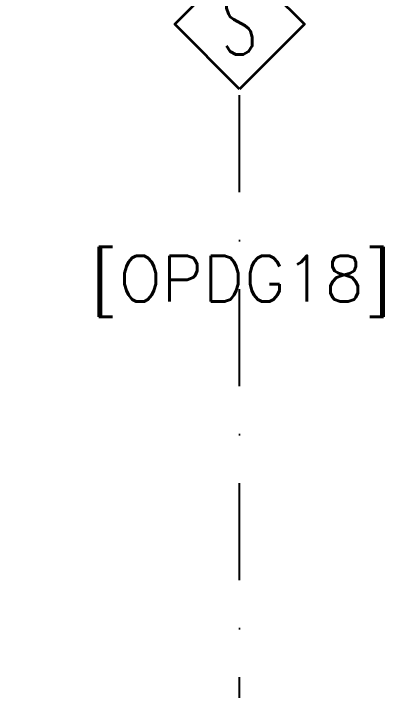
# Model space of a CAD drawing. Header units: inches. Extents: x -246178 to 57169, y -29325 to 19878.
# Drawn here: x 17958 to 19170, y -10029 to -7813 of the extents above; entities that cross this region are included whole.
import ezdxf
from ezdxf.enums import TextEntityAlignment as Align

# ---------------------------------------------------------------- set-up
doc = ezdxf.new("R2010")
doc.units = ezdxf.units.IN
doc.header["$LTSCALE"] = 25
doc.header["$MEASUREMENT"] = 0
doc.linetypes.add('DASHDOT', pattern=[25.4, 12.7, -6.35, 0, -6.35])
doc.layers.get('0').update_dxf_attribs({"color": 8})
for name, color, linetype, lineweight in [('00-Ground Floor$0$72_EGR_BASE_TEXT', 252, 'Continuous', 5), ('F-ALRM-CLNG @ 100', 33, 'Continuous', 35), ('F-ALRM-CLNG-CNDT', 51, 'DASHDOT', 25)]:
    doc.layers.add(name, color=color, linetype=linetype, lineweight=lineweight)
doc.styles.add('00-Ground Floor$0$SIMPLEX', font='SIMPLEX.shx', dxfattribs={"height": 150})
doc.styles.add('DC_Simplex', font='SIMPLEX.shx', dxfattribs={"width": 0.7})

# ---------------------------------------------------------------- blocks, each defined once
blk = doc.blocks.new('A$C5CF53093')
blk.add_lwpolyline([(0, -212.1), (-212.1, 0), (0, 212.1), (212.1, 0)], close=True)
blk = doc.blocks.new('*U12')
at = {"xscale": 0.01, "yscale": 0.01, "zscale": 0.01}
blk.add_blockref('A$C5CF53093', (0.007, -0.007), dxfattribs=at)
at = {"color": 6, "style": 'DC_Simplex', "width": 0.7, "flags": 8}
blk.add_attdef('TYPE', text='', height=2, rotation=360, dxfattribs=at).set_placement((0, 0), align=Align.MIDDLE_CENTER)

msp = doc.modelspace()

# ---------------------------------------------------------------- linework, layer by layer
at = {"layer": 'F-ALRM-CLNG-CNDT', "elevation": 0}
msp.add_lwpolyline([(16160.6, -11013.1), (18623.4, -11013.1, 0.414214), (18698.4, -10938.1), (18698.4, -8060.3)], format="xyb", dxfattribs=at)

# ---------------------------------------------------------------- block references
at = {"layer": 'F-ALRM-CLNG @ 100', "xscale": 100, "yscale": 100, "zscale": 100}
msp.add_blockref('*U12', (18697.7, -7847.4), dxfattribs=at).add_auto_attribs({'TYPE': 'S'})

# ---------------------------------------------------------------- texts
at = {"layer": '00-Ground Floor$0$72_EGR_BASE_TEXT', "insert": (18703.5, -8605.9, 0), "char_height": 150, "attachment_point": 2, "style": '00-Ground Floor$0$SIMPLEX'}
msp.add_mtext('[OPDG18]', dxfattribs=at)

doc.saveas('drawing.dxf')
